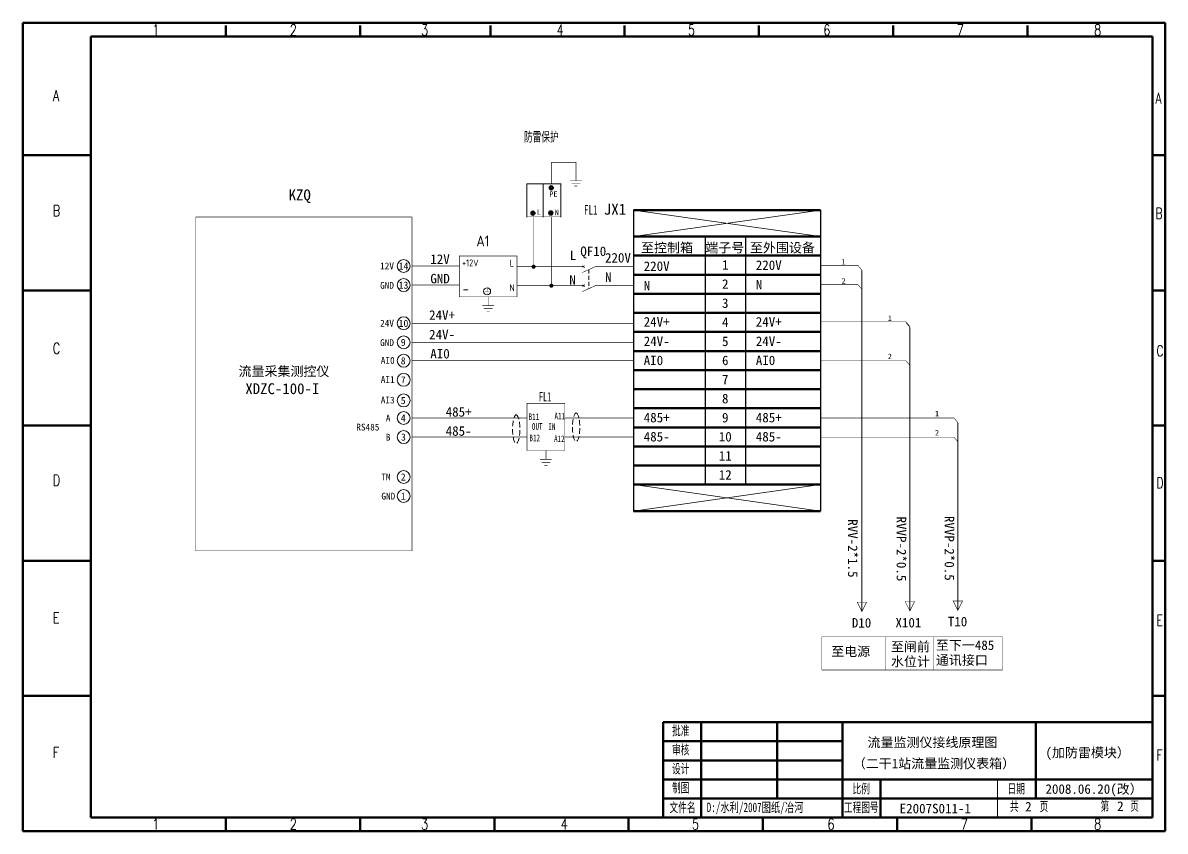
# Model space of a CAD drawing. Header units: millimetres. Extents: x 351 to 10319, y -5939 to 5511.
# Drawn here: x 5854 to 6274, y 5085.2 to 5382.2 of the extents above; entities that cross this region are included whole.
import ezdxf
from ezdxf.enums import TextEntityAlignment as Align

# ---------------------------------------------------------------- set-up
doc = ezdxf.new("R2010")
doc.units = ezdxf.units.MM
doc.linetypes.add('DASHED', pattern=[0.75, 0.5, -0.25])
for name, color, linetype in [('1粗实线', 1, 'Continuous'), ('40', 7, 'Continuous'), ('41', 7, 'Continuous')]:
    doc.layers.add(name, color=color, linetype=linetype)
doc.layers.add('TEXT', color=1, linetype='Continuous', lineweight=50)
doc.styles.add('HZ', font='txt.shx', dxfattribs={"width": 0.65, "bigfont": 'hztxt.shx'})
doc.styles.add('song', font='SimSun.ttf', dxfattribs={"width": 0.65})
doc.styles.add('仿宋', font='SIMFANG.TTF', dxfattribs={"width": 0.65})
doc.styles.add('国标', font='gbenor.shx', dxfattribs={"bigfont": 'gbcbig.shx'})

# ---------------------------------------------------------------- blocks, each defined once
blk = doc.blocks.new('A3图框')
at = {"color": 0, "lineweight": 50}
for p, q in [((167.91, 122.87), (-252.09, 122.87)), ((-177.45, 121.9), (-177.45, 117.9)), ((-128.08, 121.9), (-128.08, 117.9)), ((-80.2, 121.9), (-80.2, 117.9)), ((-30.83, 121.9), (-30.83, 117.9)), ((18.54, 121.9), (18.54, 117.9)), ((67.91, 121.9), (67.91, 117.9)), ((117.28, 121.9), (117.28, 117.9)), ((-227.09, 74.21), (-252.09, 74.21)), ((167.91, 74.21), (163.31, 74.21)), ((-227.09, 24.55), (-252.09, 24.55)), ((167.91, 24.55), (163.31, 24.55)), ((-227.09, -25.11), (-252.09, -25.11)), ((167.48, -25.11), (163.31, -25.11)), ((-227.09, -74.77), (-252.09, -74.77)), ((167.91, -74.77), (163.31, -74.77)), ((-227.09, -124.43), (-252.09, -124.43)), ((167.91, -124.43), (163.31, -124.43)), ((-177.45, -169.13), (-177.45, -174.09)), ((-128.08, -169.13), (-128.08, -174.09)), ((-78.71, -169.13), (-78.71, -174.09)), ((-29.34, -169.13), (-29.34, -174.09)), ((20.03, -169.13), (20.03, -174.09)), ((69.4, -169.13), (69.4, -174.09)), ((118.77, -169.13), (118.77, -174.09)), ((167.91, -174.13), (-252.08, -174.13))]:
    blk.add_line(p, q, dxfattribs=at)
at = {"lineweight": 20}
blk.add_line((106.31, -155.13), (106.31, -169.13), dxfattribs=at)
at = {"layer": '40', "color": 0, "lineweight": 50}
for p, q in [((163.31, 117.86), (-227.09, 117.86)), ((163.31, -169.13), (163.31, 117.86)), ((-16.69, -134.13), (163.31, -134.13)), ((-16.69, -169.13), (-16.69, -134.13)), ((-2.69, -169.13), (-2.69, -134.13)), ((25.31, -162.13), (25.31, -134.13)), ((49.31, -169.13), (49.31, -134.13)), ((120.31, -162.13), (120.31, -134.13)), ((-16.69, -141.13), (49.31, -141.13)), ((-16.69, -148.13), (49.31, -148.13)), ((-16.69, -155.13), (163.31, -155.13)), ((63.31, -169.13), (63.31, -155.13)), ((63.31, -169.13), (63.31, -155.13)), ((120.31, -162.13), (120.31, -155.13)), ((-16.69, -162.13), (163.31, -162.13)), ((-227.09, -169.13), (163.31, -169.13))]:
    blk.add_line(p, q, dxfattribs=at)
at = {"layer": '41', "color": 0, "lineweight": 50}
for p, q in [((-252.09, 122.87), (-252.09, -174.13)), ((167.91, 122.87), (167.91, -174.13)), ((-227.09, 117.86), (-227.09, -169.13))]:
    blk.add_line(p, q, dxfattribs=at)
at = {"color": 0, "lineweight": 50, "style": 'HZ', "width": 0.75}
for s, p in [('1', (-204.46, 118.25)), ('2', (-153.9, 118.25)), ('3', (-105.64, 118.25)), ('4', (-55.8, 118.25)), ('5', (-7.53, 118.25)), ('6', (42.26, 118.25)), ('7', (91.29, 118.25)), ('8', (141.81, 118.25)), ('A', (-241.05, 94.13)), ('A', (164.3, 93.18)), ('B', (-241.05, 51.84)), ('B', (164.3, 50.89)), ('C', (-241.05, 1.29)), ('C', (164.68, 0.34)), ('D', (-241.05, -47.19)), ('D', (164.68, -48.14)), ('E', (-241.05, -97.74)), ('E', (164.68, -98.68)), ('F', (-241.05, -147.25)), ('F', (164.68, -148.2)), ('1', (-204.46, -173.57)), ('2', (-153.9, -173.57)), ('3', (-105.64, -173.57)), ('4', (-54.31, -173.57)), ('5', (-6.05, -173.57)), ('6', (43.75, -173.57)), ('7', (92.78, -173.57)), ('8', (141.81, -173.57))]:
    blk.add_text(s, height=4, dxfattribs=at).set_placement(p)
at = {"layer": '41', "color": 0, "lineweight": 20, "style": '仿宋', "width": 0.65}
for s, p in [('批准', (-13.37, -138.93)), ('审核', (-13.37, -145.93)), ('设计', (-13.37, -152.93)), ('制图', (-13.37, -159.93)), ('比例', (52.97, -160.27)), ('日期', (109.97, -160.27)), ('文件名', (-14.32, -167.16)), ('工程图号', (49.8, -167.15)), ('共     页', (110.85, -166.78)), ('第     页', (144.15, -166.64))]:
    blk.add_text(s, height=3.5, dxfattribs=at).set_placement(p)
blk = doc.blocks.new('电缆头2')
at = {"const_width": 0.202}
blk.add_lwpolyline([(0, 5.19), (0, -3.46)], dxfattribs=at)
blk.add_lwpolyline([(-1.73, 0), (1.73, 0), (0, -3.46), (-1.73, 0)], close=True, dxfattribs=at)
at = {"flags": 9}
blk.add_attdef('S', (0, 5.19), '', height=0.0000576, dxfattribs=at)
blk = doc.blocks.new('接地')
at = {"const_width": 0.202}
for points in [[(0, 4.32), (0, 1.08)], [(-2.16, 1.08), (2.16, 1.08)], [(-1.62, 0), (1.62, 0)], [(-0.54, -1.08), (0.54, -1.08)]]:
    blk.add_lwpolyline(points, dxfattribs=at)
at = {"flags": 9}
blk.add_attdef('S', (0, 4.32), '', height=0.0000576, dxfattribs=at)
blk = doc.blocks.new('断路器3')
at = {"const_width": 0.202}
for points in [[(1.08, 4.1), (1.08, 1.94)], [(1.08, -4.54), (1.08, -2.38), (-1.08, 2.38)], [(0.67, 2.35), (1.49, 1.54)], [(0.67, 1.54), (1.49, 2.35)]]:
    blk.add_lwpolyline(points, dxfattribs=at)
at = {"flags": 9}
blk.add_attdef('S', (1.08, 4.1), '', height=0.0000576, dxfattribs=at)

msp = doc.modelspace()

# ---------------------------------------------------------------- linework, layer by layer
at = {"lineweight": 9}
for p, q in [((6039.218, 5323.117), (6051.799, 5323.117)), ((6039.218, 5323.117), (6039.218, 5310.853)), ((6045.28, 5323.117), (6045.28, 5310.853)), ((6051.799, 5323.117), (6051.799, 5310.853))]:
    msp.add_line(p, q, dxfattribs=at)
at = {"lineweight": 18}
for p, q in [((6078.45, 5313.438), (6147.275, 5303.699)), ((6078.45, 5303.699), (6147.275, 5313.438)), ((6078.45, 5202.807), (6147.275, 5212.547)), ((6078.45, 5212.547), (6147.275, 5202.807))]:
    msp.add_line(p, q, dxfattribs=at)
at = {"color": 0, "linetype": 'Continuous'}
for p, q in [((6078.45, 5313.438), (6078.45, 5296.687)), ((6147.275, 5313.438), (6147.275, 5296.687)), ((6104.807, 5303.699), (6104.807, 5296.687)), ((6119.665, 5303.699), (6119.665, 5296.687)), ((6078.45, 5296.687), (6078.45, 5202.807)), ((6104.807, 5296.687), (6104.807, 5212.547)), ((6119.665, 5296.687), (6119.665, 5212.547)), ((6147.275, 5296.687), (6147.275, 5202.807))]:
    msp.add_line(p, q, dxfattribs=at)
at = {"linetype": 'DASHED', "lineweight": 20, "ltscale": 3}
msp.add_line((6062.091, 5291.586), (6062.091, 5284.575), dxfattribs=at)
at = {"lineweight": 13, "const_width": 0.2}
for points in [[(6048.249, 5323.117), (6048.249, 5323.117), (6048.249, 5331.011)], [(6057.344, 5327.42), (6057.344, 5331.011), (6048.249, 5331.011)], [(6057.344, 5327.42), (6057.344, 5324.179)], [(6055.183, 5324.179), (6059.504, 5324.179)], [(6055.723, 5323.099), (6058.964, 5323.099)], [(6056.73, 5322.251), (6057.811, 5322.251)], [(6041.574, 5292.666), (6041.574, 5310.853)], [(6048.249, 5285.655), (6048.249, 5310.977)]]:
    msp.add_lwpolyline(points, dxfattribs=at)
for points, const_width in [([(6039.218, 5323.117), (6039.218, 5310.977)], 0.2), ([(6039.218, 5323.117), (6051.799, 5323.117), (6051.799, 5310.977)], 0.2), ([(6045.28, 5323.117), (6045.28, 5310.977)], 0.2), ([(6057.986, 5292.666), (6035.618, 5292.666)], 0.2), ([(6161.022, 5293.035), (6162.445, 5291.353)], 0.19), ([(6162.445, 5291.353), (6162.443, 5165.929)], 0.38), ([(6057.986, 5285.655), (6035.618, 5285.655)], 0.2), ([(6161.022, 5286.023), (6162.445, 5284.341)], 0.19), ([(6178.671, 5272.367), (6180.094, 5270.685)], 0.19), ([(6178.671, 5272.071), (6180.094, 5270.389)], 0.19), ([(6180.094, 5270.39), (6180.093, 5166.147)], 0.38), ([(6178.671, 5258.048), (6180.094, 5256.365)], 0.19), ([(6196.32, 5237.013), (6197.743, 5235.33)], 0.19), ([(6197.742, 5235.332), (6197.742, 5166.366)], 0.38), ([(6196.32, 5230.001), (6197.743, 5228.319)], 0.19)]:
    msp.add_lwpolyline(points, dxfattribs=dict(const_width=const_width))
at = {"lineweight": 35}
for points in [[(6048.143, 5321.432), (6047.673, 5321.432), (6047.673, 5321.729), (6048.143, 5321.729)], [(6048.143, 5321.729), (6048.143, 5322.148), (6048.44, 5322.148), (6048.44, 5321.729)], [(6048.44, 5321.432), (6048.44, 5321.003), (6048.143, 5321.003), (6048.143, 5321.432)], [(6048.44, 5321.729), (6048.818, 5321.729), (6048.818, 5321.432), (6048.44, 5321.432)], [(6041.389, 5312.127), (6040.919, 5312.127), (6040.919, 5312.423), (6041.389, 5312.423)], [(6041.389, 5312.423), (6041.389, 5312.842), (6041.686, 5312.842), (6041.686, 5312.423)], [(6041.686, 5312.127), (6041.686, 5311.698), (6041.389, 5311.698), (6041.389, 5312.127)], [(6041.686, 5312.423), (6042.063, 5312.423), (6042.063, 5312.127), (6041.686, 5312.127)], [(6047.949, 5312.188), (6047.479, 5312.188), (6047.479, 5312.485), (6047.949, 5312.485)], [(6047.949, 5312.485), (6047.949, 5312.904), (6048.246, 5312.904), (6048.246, 5312.485)], [(6048.246, 5312.188), (6048.246, 5311.759), (6047.949, 5311.759), (6047.949, 5312.188)], [(6048.246, 5312.485), (6048.624, 5312.485), (6048.624, 5312.188), (6048.246, 5312.188)]]:
    msp.add_lwpolyline(points, dxfattribs=at)
at = {"lineweight": 20, "const_width": 0.2}
for points in [[(5917.438, 5310.873), (5997.058, 5310.873)], [(5917.438, 5310.873), (5917.438, 5188.214)], [(5997.058, 5310.873), (5997.058, 5188.214)], [(5917.438, 5188.214), (5997.058, 5188.214)], [(6147.722, 5156.629), (6214.16, 5156.629)], [(6147.722, 5156.629), (6147.722, 5144.41)], [(6171.268, 5156.629), (6171.268, 5144.41)], [(6188.917, 5156.629), (6188.917, 5144.41)], [(6214.16, 5156.629), (6214.16, 5144.41)], [(6147.722, 5144.41), (6214.16, 5144.41)]]:
    msp.add_lwpolyline(points, dxfattribs=at)
at = {"lineweight": 9, "const_width": 0.2}
msp.add_lwpolyline([(6039.218, 5310.977), (6051.799, 5310.977)], dxfattribs=at)
at = {"const_width": 0.75}
for points in [[(6041.356, 5292.615, 1), (6042.106, 5292.615, 1)], [(6047.898, 5285.654, 1), (6048.648, 5285.654, 1)]]:
    msp.add_lwpolyline(points, format="xyb", close=True, dxfattribs=at)
at = {"lineweight": 18, "const_width": 0.2}
for points in [[(6161.022, 5293.035), (6147.275, 5293.035)], [(6161.022, 5286.023), (6147.275, 5286.023)], [(6178.671, 5272.367), (6147.275, 5272.367)], [(6178.671, 5258.048), (6147.275, 5258.048)], [(6196.32, 5237.013), (6147.275, 5237.013)], [(6190.32, 5237.013), (6147.275, 5237.013)], [(6196.32, 5230.001), (6147.275, 5230.001)], [(6190.32, 5230.001), (6147.275, 5230.001)]]:
    msp.add_lwpolyline(points, dxfattribs=at)
at = {"const_width": 0.16}
msp.add_lwpolyline([(6053.23, 5242.439), (6053.23, 5225.066), (6039.336, 5225.066), (6039.336, 5242.439), (6053.23, 5242.439)], close=True, dxfattribs=at)
at = {"lineweight": 35}
for centre in [(6048.257, 5321.606), (6041.502, 5312.301), (6048.063, 5312.362)]:
    msp.add_circle(centre, 0.702, dxfattribs=at)
at = {"lineweight": 20}
for centre in [(5993.965, 5292.882), (5993.965, 5285.87), (5993.965, 5271.847), (5993.965, 5264.835), (5993.965, 5258.068), (5993.965, 5251.057), (5993.965, 5243.488), (5993.965, 5237.033), (5993.965, 5230.021), (5993.965, 5215.375), (5993.965, 5208.363)]:
    msp.add_circle(centre, 2.371, dxfattribs=at)
at = {"lineweight": 9}
for centre, start, end in [((6041.731, 5292.611), 0, 180), ((6041.731, 5292.611), 180, 0), ((6048.273, 5285.65), 0, 180), ((6048.273, 5285.65), 180, 0)]:
    msp.add_arc(centre, 0.243, start, end, dxfattribs=at)
at = {"linetype": 'DASHED', "lineweight": 20, "ltscale": 4}
for centre in [(6035.359, 5232.93), (6057.388, 5233.617)]:
    msp.add_ellipse(centre, major_axis=(0, 5.253), ratio=0.2571408, dxfattribs=at)
at = {"layer": '40', "lineweight": 20, "ltscale": 10, "const_width": 0.2}
msp.add_lwpolyline([(6014.443, 5296.577), (6035.618, 5296.577), (6035.618, 5281.569), (6014.443, 5281.569), (6014.443, 5296.577)], close=True, dxfattribs=at)
for points in [[(5997.058, 5292.887), (6014.443, 5292.887)], [(6066.628, 5292.666), (6068.148, 5292.666)], [(6068.148, 5292.666), (6078.45, 5292.666)], [(5997.058, 5285.875), (6014.443, 5285.875)], [(6066.628, 5285.655), (6068.148, 5285.655)], [(6068.148, 5285.655), (6078.45, 5285.655)], [(5997.058, 5271.852), (6078.45, 5271.852)], [(5997.058, 5264.84), (6078.45, 5264.84)], [(5997.058, 5258.073), (6078.45, 5258.073)], [(5997.058, 5237.038), (6039.336, 5237.038)], [(6053.23, 5237.038), (6078.45, 5237.038)], [(5997.058, 5230.026), (6039.336, 5230.026)], [(6053.23, 5230.026), (6078.45, 5230.026)]]:
    msp.add_lwpolyline(points, dxfattribs=at)
at = {"layer": '40', "lineweight": 20, "ltscale": 10}
msp.add_circle((6024.636, 5283.587), 1.307, dxfattribs=at)
at = {"layer": 'TEXT', "color": 0}
for p, q in [((6078.45, 5313.438), (6147.275, 5313.438)), ((6078.45, 5303.699), (6147.275, 5303.699)), ((6078.45, 5296.687), (6147.275, 5296.687)), ((6078.45, 5296.687), (6147.275, 5296.687)), ((6078.45, 5289.675), (6147.275, 5289.675)), ((6078.45, 5282.664), (6147.275, 5282.664)), ((6078.45, 5275.652), (6147.275, 5275.652)), ((6078.45, 5268.64), (6147.275, 5268.64)), ((6078.45, 5261.629), (6147.275, 5261.629)), ((6078.45, 5254.617), (6147.275, 5254.617)), ((6078.45, 5247.605), (6147.275, 5247.605)), ((6078.45, 5240.593), (6147.275, 5240.593)), ((6078.45, 5233.582), (6147.275, 5233.582)), ((6078.45, 5226.57), (6147.275, 5226.57)), ((6078.45, 5219.558), (6147.275, 5219.558)), ((6078.45, 5212.547), (6147.275, 5212.547)), ((6078.45, 5212.547), (6147.275, 5212.547)), ((6078.45, 5212.547), (6147.275, 5212.547)), ((6078.45, 5202.807), (6147.275, 5202.807))]:
    msp.add_line(p, q, dxfattribs=at)

# ---------------------------------------------------------------- block references
at = {"lineweight": 18}
for p in [(6162.444, 5169.384), (6180.093, 5169.603), (6197.742, 5169.822)]:
    msp.add_blockref('电缆头2', p, dxfattribs=at)
at = {"layer": '40', "lineweight": 20, "ltscale": 10}
for name, p in [('A3图框', (6106.038, 5259.359)), ('接地', (6025.031, 5277.248)), ('接地', (6046.283, 5220.745))]:
    msp.add_blockref(name, p, dxfattribs=at)
at = {"layer": '40', "lineweight": 20, "ltscale": 10, "rotation": 90}
for p in [(6062.091, 5291.586), (6062.091, 5284.575)]:
    msp.add_blockref('断路器3', p, dxfattribs=at)
at = {"layer": '40', "lineweight": 20, "ltscale": 10, "xscale": 0.4000000000000909, "yscale": 0.3999999999996362, "zscale": 0.4}
msp.add_blockref('接地', (6024.654, 5283.074), dxfattribs=at)

# ---------------------------------------------------------------- texts
at = {"linetype": 'DASHED', "ltscale": 4, "style": 'song', "width": 0.65}
for s, height, p in [('防雷保护', 3.5, (6038.216, 5338.63)), ('FL1', 3.5, (6043.651, 5243.103)), ('B11', 2.45, (6039.907, 5236.28)), ('A11', 2.45, (6049.421, 5236.506)), ('OUT', 2.45, (6041.127, 5232.703)), ('IN', 2.45, (6047.17, 5232.667)), ('B12', 2.45, (6040.219, 5228.497)), ('A12', 2.45, (6049.271, 5228.178))]:
    msp.add_text(s, height=height, dxfattribs=at).set_placement(p)
at = {"color": 0, "linetype": 'Continuous', "style": 'song'}
for s, height, p in [('KZQ', 4, (5951.679, 5317.014)), ('JX1', 4, (6067.584, 5311.743)), ('至控制箱', 3.5, (6081.261, 5297.882)), ('端子号', 3.5, (6104.873, 5297.882)), ('至外围设备', 3.5, (6121.306, 5297.882)), ('XDZC-100-I', 4, (5935.748, 5245.807)), ('D10', 3.5, (6158.755, 5160.041)), ('X101', 3.5, (6174.791, 5160.091)), ('T10', 3.5, (6194.053, 5160.478)), ('至电源', 3.5, (6151.179, 5149.542)), ('至闸前', 3.5, (6173.13, 5151.275)), ('至下一485', 3.5, (6189.659, 5151.812)), ('水位计', 3.5, (6173.13, 5145.802)), ('通讯接口', 3.5, (6189.659, 5146.339))]:
    msp.add_text(s, height=height, dxfattribs=at).set_placement(p)
at = {"lineweight": 9}
for s, height, style, p in [('PE', 2, 'song', (6047.525, 5318.348)), ('L', 2, 'song', (6042.89, 5311.711)), ('N', 2, 'song', (6049.52, 5311.559)), ('A1', 4, '国标', (6020.719, 5300.107)), ('12V', 3.5, 'song', (6003.77, 5293.666)), ('L', 3.5, 'song', (6055.011, 5295.064)), ('220V', 3.5, 'song', (6068.003, 5294.167)), ('12V', 2.5, 'song', (5985.3, 5291.675)), ('+12V', 2.5, '国标', (6015.44, 5292.795)), ('L', 2.5, '国标', (6032.971, 5292.689)), ('220V', 3.5, 'song', (6082.224, 5291.08)), ('220V', 3.5, 'song', (6123.44, 5291.455)), ('GND', 3.5, 'song', (6003.781, 5286.51)), ('N', 3.5, 'song', (6054.892, 5285.999)), ('N', 3.5, 'song', (6068.014, 5287.012)), ('GND', 2.5, 'song', (5985.31, 5284.519)), ('-', 4, '国标', (6015.651, 5282.56)), ('N', 2.5, '国标', (6032.852, 5283.624)), ('N', 3.5, 'song', (6082.235, 5283.924)), ('N', 3.5, 'song', (6123.451, 5284.299)), ('24V+', 3.5, 'song', (6003.318, 5273.114)), ('24V', 2.5, 'song', (5985.3, 5270.64)), ('24V+', 3.5, 'song', (6082.224, 5270.64)), ('24V+', 3.5, 'song', (6123.44, 5270.64)), ('24V-', 3.5, 'song', (6003.328, 5265.959)), ('24V-', 3.5, 'song', (6082.235, 5263.484)), ('24V-', 3.5, 'song', (6123.451, 5263.484)), ('GND', 2.5, 'song', (5985.31, 5263.484)), ('AI0', 2.5, 'song', (5985.559, 5256.952)), ('AI0', 3.5, 'song', (6003.76, 5258.91)), ('AI0', 3.5, 'song', (6082.235, 5256.472)), ('AI0', 3.5, 'song', (6123.451, 5256.472)), ('AI1', 2.5, 'song', (5985.559, 5249.94)), ('AI3', 2.5, 'song', (5985.559, 5242.372)), ('A', 2.5, 'song', (5987.416, 5235.751)), ('485+', 3.5, 'song', (6009.42, 5237.527)), ('485+', 3.5, 'song', (6082.235, 5235.437)), ('485+', 3.5, 'song', (6123.451, 5235.437)), ('RS485', 2.5, 'song', (5976.555, 5232.438)), ('485-', 3.5, 'song', (6009.42, 5230.515)), ('B', 2.5, 'song', (5987.416, 5228.739)), ('485-', 3.5, 'song', (6082.235, 5228.426)), ('485-', 3.5, 'song', (6123.451, 5228.426)), ('TM', 2.5, 'song', (5985.764, 5214.093)), ('GND', 2.5, 'song', (5985.764, 5207.081))]:
    msp.add_text(s, height=height, dxfattribs=dict(at, style=style)).set_placement(p)
at = {"style": 'song', "width": 0.7}
msp.add_text('FL1', height=3.5, dxfattribs=at).set_placement((6060.246, 5311.758))
at = {"color": 0, "style": 'song'}
for s, height, p in [('QF10', 3.5, (6058.926, 5296.547)), ('14', 2.625, (5992.127, 5291.55)), ('13', 2.625, (5992.127, 5284.538)), ('10', 2.625, (5992.127, 5270.515)), ('9', 2.625, (5992.91, 5263.503)), ('8', 2.625, (5992.91, 5256.736)), ('7', 2.625, (5992.91, 5249.724)), ('5', 2.625, (5992.91, 5242.156)), ('4', 2.625, (5992.91, 5235.701)), ('3', 2.625, (5992.994, 5228.719)), ('2', 2.625, (5992.91, 5214.043)), ('1', 2.625, (5992.91, 5207.031))]:
    msp.add_text(s, height=height, dxfattribs=at).set_placement(p)
for s, height, p in [('1', 3.5, (6112.213, 5291.515)), ('1', 2, (6155.73, 5293.442)), ('2', 3.5, (6112.213, 5284.503)), ('2', 2, (6155.73, 5286.43)), ('3', 3.5, (6112.213, 5277.491)), ('4', 3.5, (6112.213, 5270.48)), ('1', 2, (6172.731, 5272.7)), ('5', 3.5, (6112.213, 5263.468)), ('6', 3.5, (6112.213, 5256.456)), ('2', 2, (6172.731, 5258.676)), ('7', 3.5, (6112.213, 5249.444)), ('8', 3.5, (6112.213, 5242.433)), ('9', 3.5, (6112.213, 5235.421)), ('1', 2, (6190.086, 5237.641)), ('10', 3.5, (6112.213, 5228.409)), ('2', 2, (6190.086, 5230.629)), ('11', 3.5, (6112.213, 5221.398)), ('12', 3.5, (6112.213, 5214.386))]:
    msp.add_text(s, height=height, dxfattribs=at).set_placement(p, align=Align.CENTER)
at = {"color": 0, "linetype": 'Continuous', "style": 'song'}
for s, p in [('RVVP-2*0.5', (6175.248, 5200.832)), ('RVVP-2*0.5', (6192.896, 5201.051)), ('RVV-2*1.5', (6157.358, 5199.832))]:
    msp.add_text(s, height=3.5, rotation=270, dxfattribs=at).set_placement(p)
at = {"layer": '1粗实线', "style": 'song'}
for s, p in [('(加防雷模块）', (6229.953, 5112.352)), ('2008.06.20(改）', (6229.953, 5098.949))]:
    msp.add_text(s, height=3.5, dxfattribs=at).set_placement(p)
at = {"layer": '41', "color": 0, "style": 'song'}
for s, p in [('流量采集测控仪', (5933.254, 5252.463)), ('流量监测仪接线原理图', (6164.516, 5116.112)), ('（二干1站流量监测仪表箱）', (6159.107, 5108.337)), ('E2007S011-1', (6176.349, 5091.786)), ('2', (6222.478, 5092.459)), ('2', (6256.311, 5092.672))]:
    msp.add_text(s, height=3.5, dxfattribs=at).set_placement(p)
at = {"layer": '41', "color": 0, "style": 'song', "width": 0.7}
msp.add_text('D:/水利/2007图纸/冶河', height=3.5, dxfattribs=at).set_placement((6105.394, 5092.219))

doc.saveas('drawing.dxf')
